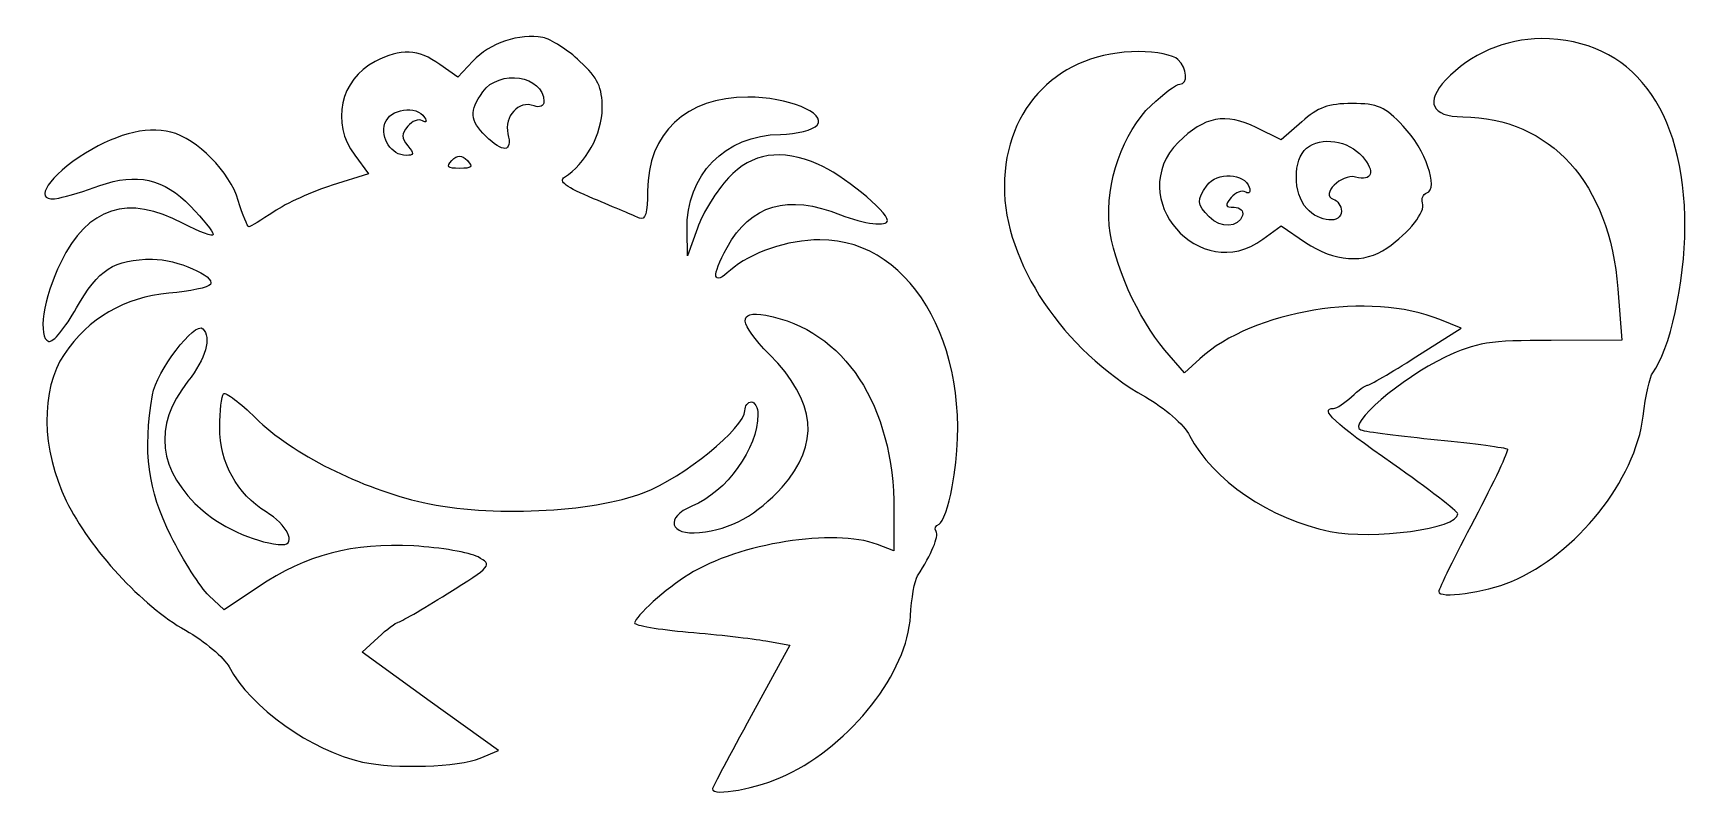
# Model space of a CAD drawing. Header units: centimetres. Extents: x -11.08 to -4.33, y 5.13 to 8.24.
import ezdxf

# ---------------------------------------------------------------- set-up
doc = ezdxf.new("R2010")
doc.units = ezdxf.units.CM
doc.header["$MEASUREMENT"] = 0
doc.layers.add('Layer 1', color=7, linetype='Continuous')

msp = doc.modelspace()

# ---------------------------------------------------------------- linework, layer by layer
at = {"layer": 'Layer 1'}
for points, knots in [([(-8.30356, 5.1616), (-8.30356, 5.16651), (-8.23257, 5.30045), (-8.1458, 5.45926), (-8.1458, 5.45926), (-8.1458, 5.45926), (-7.98804, 5.74801), (-7.98804, 5.74801), (-7.98804, 5.74801), (-7.98804, 5.74801), (-8.08627, 5.7654), (-8.08627, 5.7654), (-8.08627, 5.7654), (-8.14029, 5.77497), (-8.28272, 5.79126), (-8.40278, 5.8016), (-8.40278, 5.8016), (-8.52283, 5.81195), (-8.62106, 5.82868), (-8.62106, 5.83879), (-8.62106, 5.83879), (-8.62106, 5.86395), (-8.49199, 5.9795), (-8.40016, 6.03656), (-8.40016, 6.03656), (-8.19483, 6.16412), (-7.80677, 6.22575), (-7.63059, 6.15877), (-7.63059, 6.15877), (-7.63059, 6.15877), (-7.56272, 6.13296), (-7.56272, 6.13296), (-7.56272, 6.13296), (-7.56272, 6.13296), (-7.56272, 6.29852), (-7.56272, 6.29852), (-7.56272, 6.29852), (-7.56272, 6.7257), (-7.76599, 7.03495), (-8.08528, 7.09352), (-8.08528, 7.09352), (-8.20277, 7.11507), (-8.19815, 7.06266), (-8.07122, 6.93411), (-8.07122, 6.93411), (-7.87927, 6.73972), (-7.86298, 6.5688), (-8.01962, 6.39275), (-8.01962, 6.39275), (-8.12014, 6.27977), (-8.22857, 6.21996), (-8.3562, 6.20709), (-8.3562, 6.20709), (-8.47789, 6.19481), (-8.49916, 6.26872), (-8.38726, 6.31507), (-8.38726, 6.31507), (-8.24479, 6.37408), (-8.11835, 6.5499), (-8.11835, 6.689), (-8.11835, 6.689), (-8.11835, 6.71716), (-8.13025, 6.74019), (-8.14481, 6.74019), (-8.14481, 6.74019), (-8.15936, 6.74019), (-8.17127, 6.72396), (-8.17127, 6.70413), (-8.17127, 6.70413), (-8.17127, 6.63528), (-8.4225, 6.43151), (-8.58271, 6.37042), (-8.58271, 6.37042), (-8.79857, 6.28812), (-9.21233, 6.26947), (-9.48362, 6.32983), (-9.48362, 6.32983), (-9.73643, 6.38608), (-10.02024, 6.52891), (-10.16733, 6.67392), (-10.16733, 6.67392), (-10.2313, 6.73698), (-10.29056, 6.78166), (-10.29902, 6.77321), (-10.29902, 6.77321), (-10.30747, 6.76475), (-10.31435, 6.70326), (-10.31429, 6.63657), (-10.31429, 6.63657), (-10.31417, 6.49157), (-10.24413, 6.36418), (-10.12455, 6.29145), (-10.12455, 6.29145), (-10.04063, 6.24042), (-9.99991, 6.15798), (-10.05876, 6.15826), (-10.05876, 6.15826), (-10.14769, 6.15869), (-10.30021, 6.22343), (-10.38251, 6.29568), (-10.38251, 6.29568), (-10.5678, 6.45837), (-10.58903, 6.64054), (-10.44416, 6.82463), (-10.44416, 6.82463), (-10.37168, 6.91674), (-10.34731, 7.00242), (-10.38335, 7.03846), (-10.38335, 7.03846), (-10.41529, 7.0704), (-10.57353, 6.86341), (-10.58909, 6.76934), (-10.58909, 6.76934), (-10.62803, 6.53389), (-10.60821, 6.38244), (-10.51373, 6.19358), (-10.51373, 6.19358), (-10.46329, 6.09276), (-10.39364, 5.98361), (-10.35895, 5.95102), (-10.35895, 5.95102), (-10.35895, 5.95102), (-10.29587, 5.89176), (-10.29587, 5.89176), (-10.29587, 5.89176), (-10.29587, 5.89176), (-10.15686, 5.98531), (-10.15686, 5.98531), (-10.15686, 5.98531), (-9.96223, 6.11628), (-9.76971, 6.1671), (-9.52289, 6.15266), (-9.52289, 6.15266), (-9.41251, 6.1462), (-9.29434, 6.12593), (-9.26029, 6.10762), (-9.26029, 6.10762), (-9.20008, 6.07524), (-9.20356, 6.07109), (-9.38615, 5.95747), (-9.38615, 5.95747), (-9.48942, 5.8932), (-9.58031, 5.84061), (-9.58812, 5.84061), (-9.58812, 5.84061), (-9.59593, 5.84061), (-9.63183, 5.81325), (-9.6679, 5.77981), (-9.6679, 5.77981), (-9.6679, 5.77981), (-9.73347, 5.71901), (-9.73347, 5.71901), (-9.73347, 5.71901), (-9.73347, 5.71901), (-9.4552, 5.51839), (-9.4552, 5.51839), (-9.4552, 5.51839), (-9.4552, 5.51839), (-9.17692, 5.31776), (-9.17692, 5.31776), (-9.17692, 5.31776), (-9.17692, 5.31776), (-9.25189, 5.28671), (-9.25189, 5.28671), (-9.25189, 5.28671), (-9.33898, 5.25064), (-9.59836, 5.24236), (-9.73231, 5.27138), (-9.73231, 5.27138), (-9.9381, 5.31597), (-10.19027, 5.49574), (-10.276, 5.65899), (-10.276, 5.65899), (-10.29614, 5.69735), (-10.37623, 5.76462), (-10.45397, 5.8085), (-10.45397, 5.8085), (-10.63177, 5.90885), (-10.84372, 6.13887), (-10.94069, 6.33671), (-10.94069, 6.33671), (-11.0428, 6.54506), (-11.04638, 6.79089), (-10.94939, 6.93421), (-10.94939, 6.93421), (-10.84915, 7.08232), (-10.70409, 7.1668), (-10.52157, 7.18335), (-10.52157, 7.18335), (-10.4359, 7.19112), (-10.3598, 7.20719), (-10.35246, 7.21906), (-10.35246, 7.21906), (-10.33109, 7.25364), (-10.48851, 7.32228), (-10.58917, 7.32228), (-10.58917, 7.32228), (-10.74513, 7.32228), (-10.81041, 7.28041), (-10.89889, 7.12364), (-10.89889, 7.12364), (-10.94471, 7.04245), (-10.99565, 6.98081), (-11.01209, 6.98667), (-11.01209, 6.98667), (-11.05848, 7.00317), (-11.03426, 7.16294), (-10.9632, 7.30926), (-10.9632, 7.30926), (-10.85356, 7.53502), (-10.68812, 7.58779), (-10.46385, 7.46854), (-10.46385, 7.46854), (-10.3962, 7.43257), (-10.34085, 7.41208), (-10.34085, 7.42301), (-10.34085, 7.42301), (-10.34085, 7.43394), (-10.38257, 7.48584), (-10.43357, 7.53834), (-10.43357, 7.53834), (-10.54296, 7.65097), (-10.65352, 7.67606), (-10.80387, 7.62237), (-10.80387, 7.62237), (-10.86208, 7.60158), (-10.93744, 7.57873), (-10.97135, 7.57159), (-10.97135, 7.57159), (-11.07629, 7.54948), (-11.02919, 7.64352), (-10.88794, 7.73811), (-10.88794, 7.73811), (-10.75015, 7.83038), (-10.61729, 7.8668), (-10.51349, 7.84074), (-10.51349, 7.84074), (-10.40751, 7.81415), (-10.27338, 7.67801), (-10.23852, 7.56167), (-10.23852, 7.56167), (-10.22087, 7.50277), (-10.20149, 7.45457), (-10.19544, 7.45457), (-10.19544, 7.45457), (-10.18939, 7.45457), (-10.14363, 7.48227), (-10.09374, 7.51613), (-10.09374, 7.51613), (-10.04384, 7.54999), (-9.93653, 7.5986), (-9.85527, 7.62416), (-9.85527, 7.62416), (-9.85527, 7.62416), (-9.70752, 7.67064), (-9.70752, 7.67064), (-9.70752, 7.67064), (-9.70752, 7.67064), (-9.76366, 7.74657), (-9.76366, 7.74657), (-9.76366, 7.74657), (-9.86159, 7.87903), (-9.82306, 8.05496), (-9.67992, 8.12898), (-9.67992, 8.12898), (-9.5762, 8.18262), (-9.50367, 8.1793), (-9.41605, 8.11692), (-9.41605, 8.11692), (-9.41605, 8.11692), (-9.34299, 8.06489), (-9.34299, 8.06489), (-9.34299, 8.06489), (-9.34299, 8.06489), (-9.28114, 8.13072), (-9.28114, 8.13072), (-9.28114, 8.13072), (-9.21273, 8.20354), (-9.09053, 8.24474), (-8.99635, 8.22674), (-8.99635, 8.22674), (-8.96265, 8.2203), (-8.89419, 8.17646), (-8.84421, 8.12933), (-8.84421, 8.12933), (-8.77015, 8.05948), (-8.75335, 8.02408), (-8.75335, 7.93788), (-8.75335, 7.93788), (-8.75335, 7.83449), (-8.82181, 7.70952), (-8.90736, 7.65672), (-8.90736, 7.65672), (-8.93389, 7.64035), (-8.90079, 7.61582), (-8.78925, 7.56917), (-8.78925, 7.56917), (-8.70402, 7.53352), (-8.6194, 7.49783), (-8.60121, 7.48986), (-8.60121, 7.48986), (-8.57737, 7.47941), (-8.56814, 7.51035), (-8.56814, 7.60075), (-8.56814, 7.60075), (-8.56814, 7.83612), (-8.41075, 7.98374), (-8.1598, 7.98374), (-8.1598, 7.98374), (-7.99759, 7.98374), (-7.83588, 7.91811), (-7.87674, 7.86886), (-7.87674, 7.86886), (-7.89294, 7.84934), (-7.95992, 7.83256), (-8.02558, 7.83157), (-8.02558, 7.83157), (-8.25337, 7.82813), (-8.41161, 7.66634), (-8.40726, 7.44134), (-8.40726, 7.44134), (-8.40726, 7.44134), (-8.40521, 7.33551), (-8.40521, 7.33551), (-8.40521, 7.33551), (-8.40521, 7.33551), (-8.36517, 7.44866), (-8.36517, 7.44866), (-8.36517, 7.44866), (-8.34315, 7.51089), (-8.28613, 7.60316), (-8.23846, 7.65371), (-8.23846, 7.65371), (-8.141, 7.75705), (-8.02662, 7.77432), (-7.87083, 7.70923), (-7.87083, 7.70923), (-7.77886, 7.6708), (-7.58918, 7.51684), (-7.58918, 7.48062), (-7.58918, 7.48062), (-7.58918, 7.45382), (-7.68508, 7.46542), (-7.7817, 7.5039), (-7.7817, 7.5039), (-7.99528, 7.58897), (-8.14857, 7.54454), (-8.24417, 7.36986), (-8.24417, 7.36986), (-8.30972, 7.25007), (-8.30368, 7.21064), (-8.22999, 7.27733), (-8.22999, 7.27733), (-8.15141, 7.34845), (-7.99513, 7.40165), (-7.86483, 7.40165), (-7.86483, 7.40165), (-7.47599, 7.40165), (-7.22353, 6.92995), (-7.32511, 6.39323), (-7.32511, 6.39323), (-7.33995, 6.31485), (-7.36384, 6.24672), (-7.3782, 6.24184), (-7.3782, 6.24184), (-7.39256, 6.23696), (-7.39834, 6.22332), (-7.39105, 6.21152), (-7.39105, 6.21152), (-7.37897, 6.19198), (-7.40879, 6.12026), (-7.46619, 6.03084), (-7.46619, 6.03084), (-7.47843, 6.01177), (-7.49156, 5.93831), (-7.49537, 5.86759), (-7.49537, 5.86759), (-7.50782, 5.63655), (-7.73657, 5.34427), (-8.00393, 5.21779), (-8.00393, 5.21779), (-8.11845, 5.16361), (-8.30356, 5.1289), (-8.30356, 5.1616)], [0, 0, 0, 0, 0.0103093, 0.0103093, 0.0103093, 0.0103093, 0.0206186, 0.0206186, 0.0206186, 0.0206186, 0.0309278, 0.0309278, 0.0309278, 0.0309278, 0.0412371, 0.0412371, 0.0412371, 0.0412371, 0.0515464, 0.0515464, 0.0515464, 0.0515464, 0.0618557, 0.0618557, 0.0618557, 0.0618557, 0.0721649, 0.0721649, 0.0721649, 0.0721649, 0.0824742, 0.0824742, 0.0824742, 0.0824742, 0.0927835, 0.0927835, 0.0927835, 0.0927835, 0.1030928, 0.1030928, 0.1030928, 0.1030928, 0.1134021, 0.1134021, 0.1134021, 0.1134021, 0.1237113, 0.1237113, 0.1237113, 0.1237113, 0.1340206, 0.1340206, 0.1340206, 0.1340206, 0.1443299, 0.1443299, 0.1443299, 0.1443299, 0.1546392, 0.1546392, 0.1546392, 0.1546392, 0.1649485, 0.1649485, 0.1649485, 0.1649485, 0.1752577, 0.1752577, 0.1752577, 0.1752577, 0.185567, 0.185567, 0.185567, 0.185567, 0.1958763, 0.1958763, 0.1958763, 0.1958763, 0.2061856, 0.2061856, 0.2061856, 0.2061856, 0.2164948, 0.2164948, 0.2164948, 0.2164948, 0.2268041, 0.2268041, 0.2268041, 0.2268041, 0.2371134, 0.2371134, 0.2371134, 0.2371134, 0.2474227, 0.2474227, 0.2474227, 0.2474227, 0.257732, 0.257732, 0.257732, 0.257732, 0.2680412, 0.2680412, 0.2680412, 0.2680412, 0.2783505, 0.2783505, 0.2783505, 0.2783505, 0.2886598, 0.2886598, 0.2886598, 0.2886598, 0.2989691, 0.2989691, 0.2989691, 0.2989691, 0.3092784, 0.3092784, 0.3092784, 0.3092784, 0.3195876, 0.3195876, 0.3195876, 0.3195876, 0.3298969, 0.3298969, 0.3298969, 0.3298969, 0.3402062, 0.3402062, 0.3402062, 0.3402062, 0.3505155, 0.3505155, 0.3505155, 0.3505155, 0.3608247, 0.3608247, 0.3608247, 0.3608247, 0.371134, 0.371134, 0.371134, 0.371134, 0.3814433, 0.3814433, 0.3814433, 0.3814433, 0.3917526, 0.3917526, 0.3917526, 0.3917526, 0.4020619, 0.4020619, 0.4020619, 0.4020619, 0.4123711, 0.4123711, 0.4123711, 0.4123711, 0.4226804, 0.4226804, 0.4226804, 0.4226804, 0.4329897, 0.4329897, 0.4329897, 0.4329897, 0.443299, 0.443299, 0.443299, 0.443299, 0.4536082, 0.4536082, 0.4536082, 0.4536082, 0.4639175, 0.4639175, 0.4639175, 0.4639175, 0.4742268, 0.4742268, 0.4742268, 0.4742268, 0.4845361, 0.4845361, 0.4845361, 0.4845361, 0.4948454, 0.4948454, 0.4948454, 0.4948454, 0.5051546, 0.5051546, 0.5051546, 0.5051546, 0.5154639, 0.5154639, 0.5154639, 0.5154639, 0.5257732, 0.5257732, 0.5257732, 0.5257732, 0.5360825, 0.5360825, 0.5360825, 0.5360825, 0.5463918, 0.5463918, 0.5463918, 0.5463918, 0.556701, 0.556701, 0.556701, 0.556701, 0.5670103, 0.5670103, 0.5670103, 0.5670103, 0.5773196, 0.5773196, 0.5773196, 0.5773196, 0.5876289, 0.5876289, 0.5876289, 0.5876289, 0.5979381, 0.5979381, 0.5979381, 0.5979381, 0.6082474, 0.6082474, 0.6082474, 0.6082474, 0.6185567, 0.6185567, 0.6185567, 0.6185567, 0.628866, 0.628866, 0.628866, 0.628866, 0.6391753, 0.6391753, 0.6391753, 0.6391753, 0.6494845, 0.6494845, 0.6494845, 0.6494845, 0.6597938, 0.6597938, 0.6597938, 0.6597938, 0.6701031, 0.6701031, 0.6701031, 0.6701031, 0.6804124, 0.6804124, 0.6804124, 0.6804124, 0.6907216, 0.6907216, 0.6907216, 0.6907216, 0.7010309, 0.7010309, 0.7010309, 0.7010309, 0.7113402, 0.7113402, 0.7113402, 0.7113402, 0.7216495, 0.7216495, 0.7216495, 0.7216495, 0.7319588, 0.7319588, 0.7319588, 0.7319588, 0.742268, 0.742268, 0.742268, 0.742268, 0.7525773, 0.7525773, 0.7525773, 0.7525773, 0.7628866, 0.7628866, 0.7628866, 0.7628866, 0.7731959, 0.7731959, 0.7731959, 0.7731959, 0.7835052, 0.7835052, 0.7835052, 0.7835052, 0.7938144, 0.7938144, 0.7938144, 0.7938144, 0.8041237, 0.8041237, 0.8041237, 0.8041237, 0.814433, 0.814433, 0.814433, 0.814433, 0.8247423, 0.8247423, 0.8247423, 0.8247423, 0.8350515, 0.8350515, 0.8350515, 0.8350515, 0.8453608, 0.8453608, 0.8453608, 0.8453608, 0.8556701, 0.8556701, 0.8556701, 0.8556701, 0.8659794, 0.8659794, 0.8659794, 0.8659794, 0.8762887, 0.8762887, 0.8762887, 0.8762887, 0.8865979, 0.8865979, 0.8865979, 0.8865979, 0.8969072, 0.8969072, 0.8969072, 0.8969072, 0.9072165, 0.9072165, 0.9072165, 0.9072165, 0.9175258, 0.9175258, 0.9175258, 0.9175258, 0.9278351, 0.9278351, 0.9278351, 0.9278351, 0.9381443, 0.9381443, 0.9381443, 0.9381443, 0.9484536, 0.9484536, 0.9484536, 0.9484536, 0.9587629, 0.9587629, 0.9587629, 0.9587629, 0.9690722, 0.9690722, 0.9690722, 0.9690722, 0.9793814, 0.9793814, 0.9793814, 0.9793814, 1, 1, 1, 1]), ([(-5.78288, 6.21194), (-6.02772, 6.2614), (-6.26258, 6.42169), (-6.3566, 6.60351), (-6.3566, 6.60351), (-6.37906, 6.64695), (-6.45844, 6.7162), (-6.53658, 6.76053), (-6.53658, 6.76053), (-6.87271, 6.95123), (-7.11365, 7.31108), (-7.11235, 7.62047), (-7.11235, 7.62047), (-7.11099, 7.94499), (-6.88686, 8.16894), (-6.56345, 8.16894), (-6.56345, 8.16894), (-6.49313, 8.16894), (-6.42131, 8.15466), (-6.40385, 8.13719), (-6.40385, 8.13719), (-6.36623, 8.09958), (-6.36174, 8.03665), (-6.39667, 8.03665), (-6.39667, 8.03665), (-6.41019, 8.03665), (-6.46267, 7.99758), (-6.51331, 7.94983), (-6.51331, 7.94983), (-6.62877, 7.84093), (-6.70084, 7.63384), (-6.68406, 7.45919), (-6.68406, 7.45919), (-6.66958, 7.30847), (-6.56724, 7.07981), (-6.457, 6.95186), (-6.457, 6.95186), (-6.457, 6.95186), (-6.37722, 6.85926), (-6.37722, 6.85926), (-6.37722, 6.85926), (-6.37722, 6.85926), (-6.31513, 6.9158), (-6.31513, 6.9158), (-6.31513, 6.9158), (-6.09689, 7.11455), (-5.61979, 7.19254), (-5.3347, 7.07608), (-5.3347, 7.07608), (-5.3347, 7.07608), (-5.24762, 7.04051), (-5.24762, 7.04051), (-5.24762, 7.04051), (-5.24762, 7.04051), (-5.43283, 6.92349), (-5.43283, 6.92349), (-5.43283, 6.92349), (-5.53469, 6.85913), (-5.62399, 6.80711), (-5.63127, 6.80789), (-5.63127, 6.80789), (-5.63854, 6.80867), (-5.66758, 6.7878), (-5.69579, 6.76152), (-5.69579, 6.76152), (-5.724, 6.73524), (-5.75674, 6.71374), (-5.76855, 6.71374), (-5.76855, 6.71374), (-5.82949, 6.71374), (-5.76534, 6.65364), (-5.52675, 6.48724), (-5.52675, 6.48724), (-5.38195, 6.38626), (-5.26289, 6.29441), (-5.26216, 6.28313), (-5.26216, 6.28313), (-5.25838, 6.22417), (-5.60729, 6.17647), (-5.78288, 6.21194)], [0, 0, 0, 0, 0.047619, 0.047619, 0.047619, 0.047619, 0.0952381, 0.0952381, 0.0952381, 0.0952381, 0.1428571, 0.1428571, 0.1428571, 0.1428571, 0.1904762, 0.1904762, 0.1904762, 0.1904762, 0.2380952, 0.2380952, 0.2380952, 0.2380952, 0.2857143, 0.2857143, 0.2857143, 0.2857143, 0.3333333, 0.3333333, 0.3333333, 0.3333333, 0.3809524, 0.3809524, 0.3809524, 0.3809524, 0.4285714, 0.4285714, 0.4285714, 0.4285714, 0.4761905, 0.4761905, 0.4761905, 0.4761905, 0.5238095, 0.5238095, 0.5238095, 0.5238095, 0.5714286, 0.5714286, 0.5714286, 0.5714286, 0.6190476, 0.6190476, 0.6190476, 0.6190476, 0.6666667, 0.6666667, 0.6666667, 0.6666667, 0.7142857, 0.7142857, 0.7142857, 0.7142857, 0.7619048, 0.7619048, 0.7619048, 0.7619048, 0.8095238, 0.8095238, 0.8095238, 0.8095238, 0.8571429, 0.8571429, 0.8571429, 0.8571429, 0.9047619, 0.9047619, 0.9047619, 0.9047619, 1, 1, 1, 1]), ([(-5.33966, 5.96681), (-5.33934, 5.97744), (-5.27384, 6.11013), (-5.19409, 6.26169), (-5.19409, 6.26169), (-5.11434, 6.41325), (-5.05386, 6.54203), (-5.0597, 6.54787), (-5.0597, 6.54787), (-5.06554, 6.55371), (-5.19356, 6.57075), (-5.34418, 6.58574), (-5.34418, 6.58574), (-5.4948, 6.60074), (-5.6359, 6.61881), (-5.65772, 6.6259), (-5.65772, 6.6259), (-5.71639, 6.64497), (-5.49241, 6.83793), (-5.31377, 6.92223), (-5.31377, 6.92223), (-5.18514, 6.98292), (-5.13483, 6.99093), (-4.8804, 6.99122), (-4.8804, 6.99122), (-4.8804, 6.99122), (-4.59256, 6.99155), (-4.59256, 6.99155), (-4.59256, 6.99155), (-4.59256, 6.99155), (-4.6088, 7.20212), (-4.6088, 7.20212), (-4.6088, 7.20212), (-4.64196, 7.63202), (-4.88307, 7.89903), (-5.24184, 7.9032), (-5.24184, 7.9032), (-5.36927, 7.90468), (-5.39566, 7.96255), (-5.3105, 8.0538), (-5.3105, 8.0538), (-5.21287, 8.15842), (-5.06589, 8.22186), (-4.92118, 8.22186), (-4.92118, 8.22186), (-4.55164, 8.22186), (-4.33481, 7.93771), (-4.33481, 7.45345), (-4.33481, 7.45345), (-4.33481, 7.23027), (-4.39753, 6.94671), (-4.46624, 6.85926), (-4.46624, 6.85926), (-4.47767, 6.8447), (-4.49523, 6.76498), (-4.50525, 6.6821), (-4.50525, 6.6821), (-4.53673, 6.42164), (-4.7785, 6.11848), (-5.04284, 6.00799), (-5.04284, 6.00799), (-5.15168, 5.96249), (-5.34055, 5.93629), (-5.33966, 5.96681)], [0, 0, 0, 0, 0.0588235, 0.0588235, 0.0588235, 0.0588235, 0.1176471, 0.1176471, 0.1176471, 0.1176471, 0.1764706, 0.1764706, 0.1764706, 0.1764706, 0.2352941, 0.2352941, 0.2352941, 0.2352941, 0.2941176, 0.2941176, 0.2941176, 0.2941176, 0.3529412, 0.3529412, 0.3529412, 0.3529412, 0.4117647, 0.4117647, 0.4117647, 0.4117647, 0.4705882, 0.4705882, 0.4705882, 0.4705882, 0.5294118, 0.5294118, 0.5294118, 0.5294118, 0.5882353, 0.5882353, 0.5882353, 0.5882353, 0.6470588, 0.6470588, 0.6470588, 0.6470588, 0.7058824, 0.7058824, 0.7058824, 0.7058824, 0.7647059, 0.7647059, 0.7647059, 0.7647059, 0.8235294, 0.8235294, 0.8235294, 0.8235294, 0.8823529, 0.8823529, 0.8823529, 0.8823529, 1, 1, 1, 1]), ([(-9.13819, 7.83356), (-9.15603, 7.90465), (-9.0935, 7.97163), (-9.0315, 7.94784), (-9.0315, 7.94784), (-9.00873, 7.9391), (-8.99147, 7.94695), (-8.99147, 7.96604), (-8.99147, 7.96604), (-8.99147, 8.07129), (-9.17475, 8.09936), (-9.24133, 8.00431), (-9.24133, 8.00431), (-9.29576, 7.92659), (-9.29328, 7.88867), (-9.2296, 7.82499), (-9.2296, 7.82499), (-9.15884, 7.75423), (-9.11921, 7.75794), (-9.13819, 7.83356)], [0, 0, 0, 0, 0.1666667, 0.1666667, 0.1666667, 0.1666667, 0.3333333, 0.3333333, 0.3333333, 0.3333333, 0.5, 0.5, 0.5, 0.5, 0.6666667, 0.6666667, 0.6666667, 0.6666667, 1, 1, 1, 1]), ([(-5.883, 7.39039), (-5.883, 7.39039), (-5.98337, 7.4585), (-5.98337, 7.4585), (-5.98337, 7.4585), (-5.98337, 7.4585), (-6.0576, 7.40362), (-6.0576, 7.40362), (-6.0576, 7.40362), (-6.31394, 7.21409), (-6.62719, 7.57396), (-6.40195, 7.79921), (-6.40195, 7.79921), (-6.29659, 7.90456), (-6.20946, 7.92106), (-6.08462, 7.85929), (-6.08462, 7.85929), (-6.08462, 7.85929), (-5.98208, 7.80856), (-5.98208, 7.80856), (-5.98208, 7.80856), (-5.98208, 7.80856), (-5.89886, 7.88292), (-5.89886, 7.88292), (-5.89886, 7.88292), (-5.83311, 7.94167), (-5.79, 7.95728), (-5.6935, 7.95728), (-5.6935, 7.95728), (-5.58831, 7.95728), (-5.55931, 7.9445), (-5.48446, 7.86512), (-5.48446, 7.86512), (-5.39397, 7.76918), (-5.33769, 7.60975), (-5.38834, 7.59287), (-5.38834, 7.59287), (-5.4039, 7.58768), (-5.41169, 7.56933), (-5.40567, 7.55208), (-5.40567, 7.55208), (-5.39283, 7.51535), (-5.45844, 7.43224), (-5.55116, 7.36777), (-5.55116, 7.36777), (-5.64419, 7.30308), (-5.76664, 7.31143), (-5.883, 7.39039)], [0, 0, 0, 0, 0.0769231, 0.0769231, 0.0769231, 0.0769231, 0.1538462, 0.1538462, 0.1538462, 0.1538462, 0.2307692, 0.2307692, 0.2307692, 0.2307692, 0.3076923, 0.3076923, 0.3076923, 0.3076923, 0.3846154, 0.3846154, 0.3846154, 0.3846154, 0.4615385, 0.4615385, 0.4615385, 0.4615385, 0.5384615, 0.5384615, 0.5384615, 0.5384615, 0.6153846, 0.6153846, 0.6153846, 0.6153846, 0.6923077, 0.6923077, 0.6923077, 0.6923077, 0.7692308, 0.7692308, 0.7692308, 0.7692308, 0.8461538, 0.8461538, 0.8461538, 0.8461538, 1, 1, 1, 1]), ([(-9.5471, 7.7853), (-9.57326, 7.81682), (-9.57331, 7.83309), (-9.54734, 7.86438), (-9.54734, 7.86438), (-9.52936, 7.88605), (-9.50225, 7.89612), (-9.4871, 7.88675), (-9.4871, 7.88675), (-9.4711, 7.87686), (-9.46746, 7.88253), (-9.47843, 7.90027), (-9.47843, 7.90027), (-9.51063, 7.95237), (-9.6212, 7.93621), (-9.64011, 7.87663), (-9.64011, 7.87663), (-9.65953, 7.81544), (-9.61355, 7.74561), (-9.55385, 7.74561), (-9.55385, 7.74561), (-9.52157, 7.74561), (-9.52031, 7.75302), (-9.5471, 7.7853)], [0, 0, 0, 0, 0.1428571, 0.1428571, 0.1428571, 0.1428571, 0.2857143, 0.2857143, 0.2857143, 0.2857143, 0.4285714, 0.4285714, 0.4285714, 0.4285714, 0.5714286, 0.5714286, 0.5714286, 0.5714286, 0.7142857, 0.7142857, 0.7142857, 0.7142857, 1, 1, 1, 1]), ([(-5.7371, 7.51851), (-5.7371, 7.53913), (-5.75198, 7.561), (-5.77017, 7.56712), (-5.77017, 7.56712), (-5.82387, 7.5852), (-5.73635, 7.67221), (-5.67944, 7.65733), (-5.67944, 7.65733), (-5.6106, 7.63933), (-5.59751, 7.6783), (-5.65125, 7.74127), (-5.65125, 7.74127), (-5.7075, 7.80718), (-5.82013, 7.82393), (-5.87894, 7.77512), (-5.87894, 7.77512), (-5.93493, 7.72865), (-5.9347, 7.59149), (-5.87852, 7.52941), (-5.87852, 7.52941), (-5.82664, 7.47209), (-5.7371, 7.46519), (-5.7371, 7.51851)], [0, 0, 0, 0, 0.1428571, 0.1428571, 0.1428571, 0.1428571, 0.2857143, 0.2857143, 0.2857143, 0.2857143, 0.4285714, 0.4285714, 0.4285714, 0.4285714, 0.5714286, 0.5714286, 0.5714286, 0.5714286, 0.7142857, 0.7142857, 0.7142857, 0.7142857, 1, 1, 1, 1]), ([(-9.30368, 7.72444), (-9.32838, 7.74914), (-9.34249, 7.74914), (-9.36718, 7.72444), (-9.36718, 7.72444), (-9.39188, 7.69975), (-9.38482, 7.69269), (-9.33543, 7.69269), (-9.33543, 7.69269), (-9.28604, 7.69269), (-9.27899, 7.69975), (-9.30368, 7.72444)], [0, 0, 0, 0, 0.25, 0.25, 0.25, 0.25, 0.5, 0.5, 0.5, 0.5, 1, 1, 1, 1]), ([(-6.14058, 7.50087), (-6.13452, 7.51906), (-6.14987, 7.53394), (-6.1747, 7.53394), (-6.1747, 7.53394), (-6.21167, 7.53394), (-6.21391, 7.54107), (-6.18713, 7.57334), (-6.18713, 7.57334), (-6.16915, 7.59501), (-6.14233, 7.60526), (-6.12754, 7.59612), (-6.12754, 7.59612), (-6.11273, 7.58696), (-6.10609, 7.596), (-6.11277, 7.61625), (-6.11277, 7.61625), (-6.13151, 7.6731), (-6.24499, 7.67822), (-6.28463, 7.624), (-6.28463, 7.624), (-6.32923, 7.563), (-6.32818, 7.54672), (-6.27628, 7.49482), (-6.27628, 7.49482), (-6.22847, 7.44701), (-6.15746, 7.45017), (-6.14058, 7.50087)], [0, 0, 0, 0, 0.125, 0.125, 0.125, 0.125, 0.25, 0.25, 0.25, 0.25, 0.375, 0.375, 0.375, 0.375, 0.5, 0.5, 0.5, 0.5, 0.625, 0.625, 0.625, 0.625, 0.75, 0.75, 0.75, 0.75, 1, 1, 1, 1])]:
    msp.add_open_spline(points, degree=3, knots=knots, dxfattribs=at)

doc.saveas('drawing.dxf')
